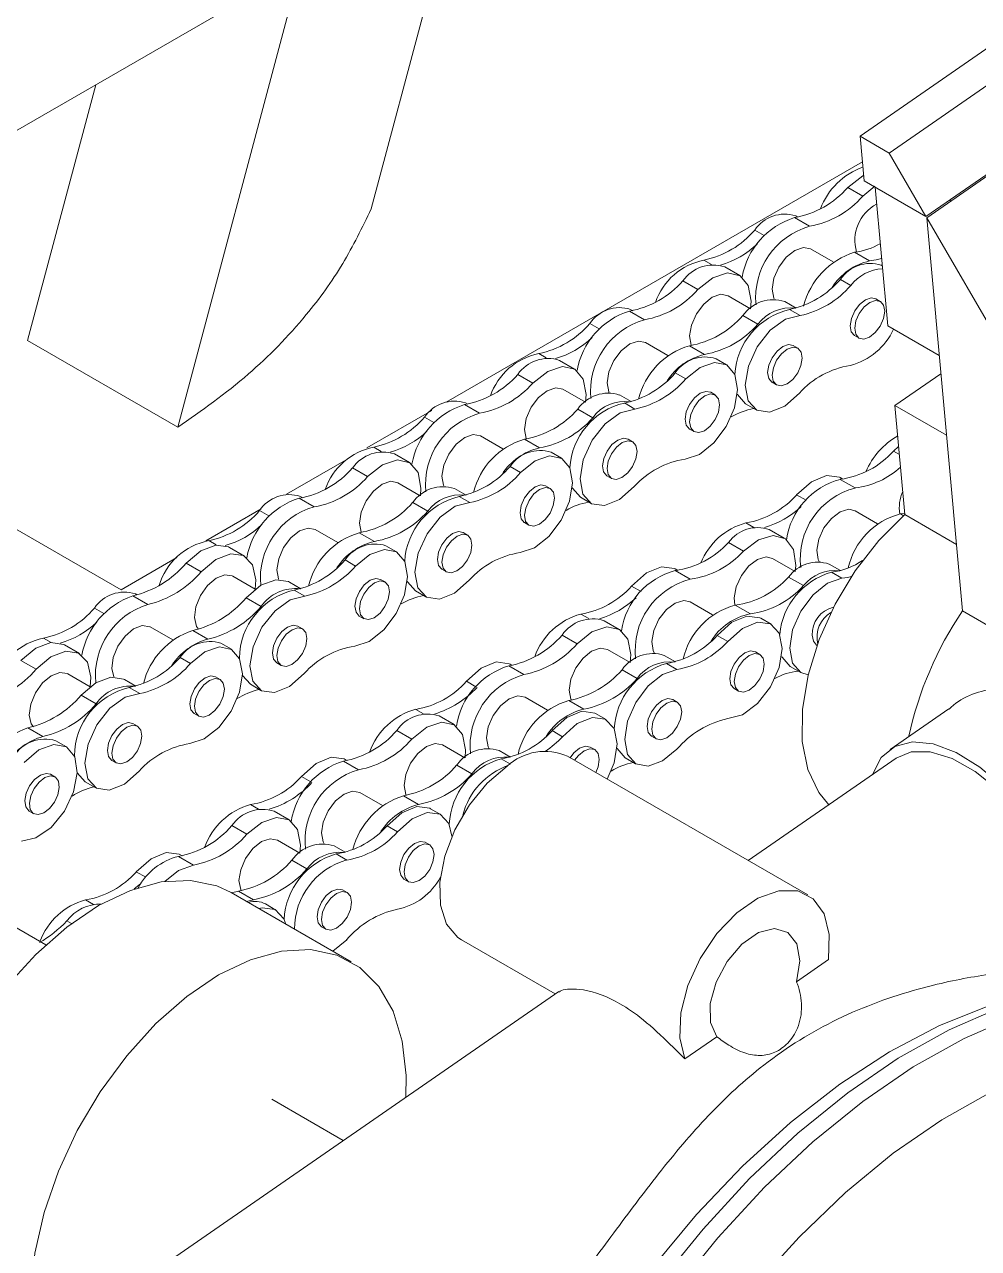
# Model space of a CAD drawing. Header units: millimetres. Extents: x 174 to 988, y 116 to 750.
# Drawn here: x 747.62 to 770.09, y 153.77 to 182.62 of the extents above; entities that cross this region are included whole.
import ezdxf

# ---------------------------------------------------------------- set-up
doc = ezdxf.new("R2010")
doc.units = ezdxf.units.MM

msp = doc.modelspace()

# ---------------------------------------------------------------- linework, layer by layer
at = {"color": 7, "linetype": 'Continuous', "lineweight": 15}
for p, q in [((739.29, 175.42), (757.746, 186.074)), ((755.786, 178.271), (757.756, 185.66)), ((754.126, 183.985), (751.23, 173.126)), ((767.306, 179.985), (770.472, 182.177)), ((767.988, 179.59), (771.155, 181.783)), ((749.304, 181.201), (747.695, 175.167)), ((768.856, 178.096), (772.023, 180.288)), ((768.874, 178.065), (772.04, 180.257)), ((767.988, 179.59), (767.306, 179.985)), ((767.306, 179.985), (767.401, 178.936)), ((768.856, 178.096), (767.988, 179.59)), ((767.361, 179.379), (757.553, 173.717)), ((768.856, 178.096), (767.401, 178.936)), ((767.018, 178.78), (767.371, 178.576)), ((767.655, 178.812), (767.371, 178.576)), ((767.955, 175.516), (767.658, 178.788)), ((769.442, 178.458), (769.408, 178.478)), ((765.761, 178.067), (766.115, 177.863)), ((765.841, 178.078), (765.787, 178.109)), ((768.874, 178.065), (769.716, 168.796)), ((771.047, 174.322), (768.874, 178.065)), ((735.754, 177.461), (749.896, 169.297)), ((766.668, 177.023), (766.138, 177.329)), ((767.529, 177.047), (767.175, 177.251)), ((763.626, 177.065), (763.802, 176.964)), ((764.468, 176.703), (764.115, 176.907)), ((767.826, 176.932), (767.802, 176.946)), ((767.086, 176.468), (766.839, 176.611)), ((763.129, 176.575), (763.482, 176.371)), ((764.723, 175.921), (764.193, 176.227)), ((765.801, 175.934), (765.529, 176.091)), ((767.781, 176.092), (767.675, 176.153)), ((761.872, 175.863), (762.226, 175.659)), ((761.952, 175.874), (761.898, 175.905)), ((764.896, 175.555), (764.543, 175.759)), ((765.889, 175.759), (765.641, 175.902)), ((769.169, 174.815), (767.955, 175.516)), ((751.23, 173.126), (747.695, 175.167)), ((767.175, 175.287), (767.281, 175.226)), ((759.737, 174.861), (759.913, 174.759)), ((762.779, 174.819), (762.249, 175.125)), ((763.64, 174.843), (763.286, 175.047)), ((765.836, 174.99), (765.73, 175.051)), ((760.579, 174.499), (760.226, 174.703)), ((764.161, 174.599), (763.913, 174.741)), ((759.24, 174.371), (759.593, 174.167)), ((763.197, 174.264), (762.95, 174.407)), ((769.208, 174.387), (768.125, 173.637)), ((760.834, 173.717), (760.304, 174.023)), ((765.23, 174.185), (765.336, 174.124)), ((758.063, 173.669), (758.009, 173.701)), ((761.912, 173.73), (761.64, 173.887)), ((762, 173.555), (761.752, 173.698)), ((763.892, 173.888), (763.786, 173.949)), ((757.215, 173.522), (755.682, 172.637)), ((757.983, 173.659), (758.337, 173.455)), ((761.008, 173.351), (760.654, 173.555)), ((764.608, 173.678), (764.855, 173.536)), ((769.34, 172.936), (768.125, 173.637)), ((768.125, 173.637), (768.359, 171.066)), ((758.89, 172.615), (758.36, 172.921)), ((759.751, 172.638), (759.397, 172.842)), ((761.947, 172.786), (761.841, 172.847)), ((763.286, 173.083), (763.392, 173.022)), ((755.848, 172.657), (756.024, 172.555)), ((768.094, 172.562), (768.213, 172.67)), ((755.197, 172.357), (753.793, 171.547)), ((756.69, 172.295), (756.337, 172.499)), ((760.272, 172.394), (760.024, 172.537)), ((755.351, 172.167), (755.704, 171.963)), ((759.308, 172.059), (759.061, 172.202)), ((761.341, 171.981), (761.447, 171.92)), ((756.945, 171.513), (756.416, 171.818)), ((758.023, 171.525), (757.751, 171.682)), ((760.003, 171.683), (759.897, 171.745)), ((766.897, 171.903), (766.837, 171.938)), ((766.838, 171.898), (767.192, 171.694)), ((754.094, 171.455), (754.448, 171.25)), ((754.174, 171.465), (754.12, 171.496)), ((758.111, 171.351), (757.863, 171.493)), ((760.719, 171.474), (760.966, 171.331)), ((765.81, 171.533), (766.031, 171.405)), ((753.198, 171.203), (751.893, 170.45)), ((757.119, 171.146), (756.765, 171.35)), ((767.717, 170.852), (767.188, 171.158)), ((759.397, 170.879), (759.503, 170.817)), ((768.253, 171.082), (768.356, 171.092)), ((769.573, 170.365), (768.359, 171.066)), ((755.001, 170.41), (754.471, 170.716)), ((755.862, 170.434), (755.508, 170.638)), ((758.058, 170.581), (757.952, 170.643)), ((765.518, 170.512), (765.164, 170.716)), ((751.959, 170.453), (752.135, 170.351)), ((752.802, 170.09), (752.448, 170.295)), ((756.383, 170.19), (756.135, 170.333)), ((764.207, 170.412), (764.56, 170.208)), ((751.208, 170.054), (749.896, 169.297)), ((755.42, 169.855), (755.172, 169.998)), ((765.773, 169.729), (765.243, 170.035)), ((751.426, 169.925), (751.78, 169.721)), ((757.452, 169.777), (757.558, 169.715)), ((763.01, 169.753), (762.949, 169.788)), ((762.951, 169.748), (763.305, 169.544)), ((766.843, 169.747), (766.579, 169.899)), ((766.875, 169.565), (766.628, 169.708)), ((753.056, 169.308), (752.527, 169.614)), ((754.134, 169.321), (753.862, 169.478)), ((756.114, 169.479), (756.008, 169.54)), ((761.923, 169.383), (762.144, 169.255)), ((765.974, 169.392), (765.621, 169.596)), ((750.17, 169.152), (750.524, 168.948)), ((750.276, 169.173), (750.232, 169.198)), ((753.194, 168.904), (752.841, 169.108)), ((754.222, 169.146), (753.974, 169.289)), ((756.83, 169.27), (757.077, 169.127)), ((763.83, 168.702), (763.3, 169.008)), ((764.719, 168.728), (764.365, 168.932)), ((769.716, 168.796), (771.483, 167.775)), ((755.508, 168.674), (755.614, 168.613)), ((761.631, 168.362), (761.277, 168.566)), ((765.212, 168.482), (764.964, 168.624)), ((751.113, 168.113), (750.583, 168.418)), ((751.938, 168.132), (751.585, 168.336)), ((754.169, 168.377), (754.063, 168.438)), ((760.283, 168.226), (760.637, 168.022)), ((764.185, 168.077), (763.938, 168.219)), ((748.071, 168.155), (748.247, 168.053)), ((748.914, 167.793), (748.56, 167.997)), ((752.495, 167.892), (752.247, 168.035)), ((766.28, 167.993), (766.288, 167.989)), ((751.532, 167.557), (751.284, 167.7)), ((761.885, 167.579), (761.356, 167.885)), ((762.955, 167.597), (762.691, 167.749)), ((764.943, 167.771), (764.837, 167.832)), ((747.538, 167.627), (747.892, 167.423)), ((753.563, 167.572), (753.669, 167.511)), ((759.027, 167.5), (759.38, 167.296)), ((759.112, 167.513), (759.06, 167.543)), ((762.051, 167.205), (761.697, 167.409)), ((762.988, 167.415), (762.741, 167.558)), ((765.657, 167.487), (765.905, 167.344)), ((749.168, 167.01), (748.639, 167.316)), ((750.246, 167.023), (749.974, 167.18)), ((752.226, 167.181), (752.12, 167.243)), ((752.753, 167.278), (752.941, 167.066)), ((752.941, 167.066), (753.188, 166.923)), ((758.034, 167.138), (758.255, 167.01)), ((749.306, 166.607), (748.953, 166.811)), ((750.334, 166.848), (750.087, 166.991)), ((764.337, 166.966), (764.443, 166.905)), ((759.941, 166.457), (759.411, 166.763)), ((760.794, 166.48), (760.441, 166.684)), ((762.998, 166.648), (762.892, 166.709)), ((769.394, 166.491), (768.009, 165.532)), ((751.62, 166.377), (751.726, 166.315)), ((757.742, 166.116), (757.388, 166.321)), ((761.323, 166.236), (761.075, 166.379)), ((748.05, 165.834), (747.697, 166.038)), ((750.281, 166.079), (750.175, 166.14)), ((756.394, 165.981), (756.748, 165.776)), ((760.296, 165.831), (760.049, 165.974)), ((748.607, 165.594), (748.359, 165.737)), ((757.996, 165.334), (757.467, 165.64)), ((762.392, 165.843), (762.498, 165.782)), ((759.066, 165.352), (758.802, 165.504)), ((766.07, 162.105), (760.414, 165.37)), ((761.054, 165.526), (760.948, 165.587)), ((761.77, 165.337), (762.017, 165.194)), ((749.675, 165.274), (749.781, 165.213)), ((755.137, 165.255), (755.491, 165.051)), ((755.223, 165.268), (755.171, 165.298)), ((758.162, 164.96), (757.808, 165.164)), ((768.151, 165.326), (764.667, 162.915)), ((748.338, 164.884), (748.232, 164.945)), ((748.865, 164.98), (749.053, 164.768)), ((749.053, 164.768), (749.3, 164.625)), ((754.145, 164.893), (754.366, 164.765)), ((756.052, 164.212), (755.522, 164.518)), ((756.905, 164.235), (756.552, 164.439)), ((747.732, 164.079), (747.838, 164.017)), ((753.852, 163.871), (753.499, 164.075)), ((757.434, 163.991), (757.186, 164.134)), ((752.505, 163.735), (752.859, 163.531)), ((756.407, 163.586), (756.16, 163.729)), ((754.107, 163.089), (753.578, 163.395)), ((757.165, 163.281), (757.059, 163.342)), ((751.334, 163.023), (751.282, 163.052)), ((755.177, 163.107), (754.913, 163.259)), ((755.21, 162.925), (754.962, 163.068)), ((751.248, 163.01), (751.602, 162.806)), ((754.273, 162.715), (753.919, 162.919)), ((750.255, 162.647), (750.477, 162.52)), ((756.559, 162.476), (756.665, 162.414)), ((748.122, 160.926), (745.673, 162.34)), ((755.317, 160.525), (752.489, 162.158)), ((752.496, 162.154), (752.663, 162.194)), ((753.016, 161.989), (752.663, 162.194)), ((755.22, 162.158), (755.114, 162.219)), ((752.849, 161.95), (753.016, 161.989)), ((753.545, 161.746), (753.297, 161.889)), ((754.614, 161.353), (754.72, 161.292)), ((755.21, 161.046), (754.883, 160.776)), ((757.914, 161.04), (760.12, 159.767)), ((765.807, 160.057), (766.56, 160.579)), ((760.209, 159.828), (748.801, 151.931)), ((763.178, 158.237), (763.931, 158.759)), ((755.13, 156.312), (753.446, 157.285))]:
    msp.add_line(p, q, dxfattribs=at)
at = {"color": 8, "linetype": 'Continuous', "lineweight": 15}
for p, q in [((764.824, 177.774), (765.044, 177.647)), ((760.935, 175.57), (761.155, 175.443)), ((757.046, 173.366), (757.266, 173.238)), ((768.094, 172.562), (768.23, 172.484)), ((753.157, 171.161), (753.377, 171.034)), ((764.613, 170.872), (764.8, 170.764)), ((768.327, 171.039), (768.253, 171.082)), ((749.269, 168.864), (749.489, 168.736)), ((760.725, 168.722), (760.912, 168.614)), ((756.836, 166.476), (757.023, 166.368)), ((759.068, 165.188), (758.851, 165.313)), ((752.947, 164.231), (753.134, 164.123)), ((749.058, 161.986), (749.245, 161.878)), ((748.616, 161.49), (748.726, 161.427))]:
    msp.add_line(p, q, dxfattribs=at)
at = {"color": 7, "linetype": 'Continuous', "lineweight": 15, "flags": 128}
for points in [[(767.389, 179.067), (767.369, 179.056), (767.018, 178.78)], [(766.138, 177.329), (765.97, 177.363), (765.768, 177.295), (765.564, 177.133), (765.391, 176.902), (765.275, 176.637), (765.233, 176.379), (765.271, 176.166), (765.278, 176.152)], [(767.81, 177.107), (767.68, 177.072), (767.529, 177.047)], [(764.724, 175.92), (764.738, 176.098), (764.671, 176.465), (764.477, 176.698), (764.183, 176.762), (763.834, 176.647), (763.482, 176.371)], [(763.332, 175.052), (763.327, 175.064), (763.288, 175.277), (763.33, 175.535), (763.447, 175.8), (763.62, 176.031), (763.823, 176.193), (764.026, 176.261), (764.193, 176.227)], [(767.675, 176.153), (767.563, 176.176), (767.428, 176.13), (767.292, 176.022), (767.177, 175.869), (767.099, 175.692), (767.071, 175.52), (767.097, 175.378), (767.172, 175.289), (767.175, 175.287)], [(767.177, 175.459), (767.205, 175.631), (767.283, 175.807), (767.398, 175.961), (767.534, 176.069), (767.669, 176.115), (767.783, 176.091), (767.858, 176.001), (767.884, 175.859), (767.856, 175.687), (767.778, 175.511), (767.663, 175.357), (767.527, 175.249), (767.392, 175.203), (767.278, 175.227), (767.203, 175.317), (767.177, 175.459)], [(765.889, 175.759), (765.544, 175.673), (765.188, 175.413), (764.881, 175.023), (764.672, 174.566), (764.596, 174.117), (764.666, 173.751), (764.869, 173.528), (765.173, 173.484), (765.528, 173.626), (765.874, 173.932)], [(762.249, 175.125), (762.081, 175.159), (761.879, 175.09), (761.675, 174.929), (761.502, 174.698), (761.386, 174.433), (761.344, 174.175), (761.382, 173.962), (761.389, 173.947)], [(765.73, 175.051), (765.618, 175.074), (765.483, 175.028), (765.348, 174.92), (765.232, 174.766), (765.155, 174.59), (765.127, 174.418), (765.152, 174.276), (765.228, 174.186), (765.23, 174.185)], [(765.233, 174.356), (765.261, 174.529), (765.338, 174.705), (765.454, 174.859), (765.589, 174.967), (765.724, 175.012), (765.838, 174.989), (765.914, 174.899), (765.94, 174.757), (765.912, 174.585), (765.834, 174.409), (765.718, 174.255), (765.583, 174.147), (765.448, 174.101), (765.334, 174.125), (765.258, 174.215), (765.233, 174.356)], [(763.183, 172.376), (763.521, 172.487), (763.862, 172.756), (764.153, 173.141), (764.349, 173.584), (764.419, 174.017), (764.355, 174.373), (764.164, 174.597), (763.877, 174.655), (763.537, 174.538), (763.197, 174.264)], [(760.835, 173.716), (760.849, 173.894), (760.783, 174.261), (760.588, 174.494), (760.294, 174.558), (759.945, 174.443), (759.593, 174.167)], [(759.443, 172.848), (759.438, 172.86), (759.399, 173.073), (759.441, 173.331), (759.558, 173.596), (759.731, 173.826), (759.934, 173.988), (760.137, 174.056), (760.304, 174.023)], [(763.786, 173.949), (763.674, 173.972), (763.539, 173.926), (763.403, 173.818), (763.288, 173.664), (763.21, 173.488), (763.182, 173.316), (763.208, 173.174), (763.283, 173.084), (763.286, 173.083)], [(763.288, 173.254), (763.316, 173.427), (763.394, 173.603), (763.509, 173.757), (763.645, 173.865), (763.78, 173.91), (763.894, 173.886), (763.97, 173.797), (763.995, 173.655), (763.967, 173.483), (763.889, 173.306), (763.774, 173.153), (763.639, 173.045), (763.503, 172.999), (763.389, 173.023), (763.314, 173.113), (763.288, 173.254)], [(764.414, 173.904), (764.418, 173.894), (764.608, 173.678)], [(762, 173.555), (761.655, 173.469), (761.299, 173.209), (760.992, 172.818), (760.783, 172.361), (760.707, 171.913), (760.777, 171.547), (760.98, 171.323), (761.284, 171.28), (761.639, 171.422), (761.986, 171.728)], [(758.36, 172.921), (758.192, 172.954), (757.99, 172.886), (757.787, 172.724), (757.613, 172.493), (757.497, 172.229), (757.455, 171.97), (757.493, 171.758), (757.5, 171.743)], [(761.841, 172.847), (761.729, 172.869), (761.594, 172.824), (761.459, 172.716), (761.343, 172.562), (761.266, 172.386), (761.238, 172.213), (761.263, 172.072), (761.339, 171.982), (761.341, 171.981)], [(761.344, 172.152), (761.372, 172.324), (761.45, 172.501), (761.565, 172.655), (761.7, 172.763), (761.836, 172.808), (761.95, 172.784), (762.025, 172.695), (762.051, 172.553), (762.023, 172.381), (761.945, 172.204), (761.83, 172.05), (761.694, 171.943), (761.559, 171.897), (761.445, 171.921), (761.369, 172.011), (761.344, 172.152)], [(756.946, 171.512), (756.96, 171.69), (756.894, 172.057), (756.699, 172.29), (756.405, 172.354), (756.056, 172.239), (755.704, 171.963)], [(759.294, 170.172), (759.632, 170.283), (759.973, 170.552), (760.264, 170.937), (760.46, 171.38), (760.531, 171.813), (760.466, 172.168), (760.275, 172.392), (759.988, 172.45), (759.648, 172.333), (759.308, 172.059)], [(765.81, 171.533), (766.156, 171.842), (766.511, 171.988), (766.817, 171.949), (766.837, 171.938)], [(755.554, 170.644), (755.549, 170.656), (755.51, 170.868), (755.552, 171.127), (755.669, 171.391), (755.842, 171.622), (756.045, 171.784), (756.248, 171.852), (756.416, 171.818)], [(759.897, 171.745), (759.785, 171.767), (759.65, 171.722), (759.514, 171.614), (759.399, 171.46), (759.321, 171.284), (759.293, 171.111), (759.319, 170.97), (759.394, 170.88), (759.397, 170.879)], [(759.399, 171.05), (759.427, 171.222), (759.505, 171.399), (759.62, 171.553), (759.756, 171.661), (759.891, 171.706), (760.005, 171.682), (760.081, 171.593), (760.106, 171.451), (760.078, 171.279), (760, 171.102), (759.885, 170.948), (759.75, 170.84), (759.615, 170.795), (759.501, 170.819), (759.425, 170.908), (759.399, 171.05)], [(760.525, 171.7), (760.529, 171.69), (760.719, 171.474)], [(758.111, 171.351), (757.766, 171.264), (757.411, 171.005), (757.103, 170.614), (756.894, 170.157), (756.818, 169.709), (756.888, 169.343), (757.091, 169.119), (757.395, 169.075), (757.75, 169.218), (758.097, 169.524)], [(767.188, 171.158), (767.036, 171.193), (766.835, 171.133), (766.63, 170.978), (766.454, 170.752), (766.332, 170.488), (766.283, 170.228), (766.315, 170.01), (766.339, 169.96)], [(766.566, 164.229), (766.33, 164.514), (766.073, 165.057), (765.943, 165.719), (765.944, 166.472), (766.078, 167.285), (766.338, 168.125), (766.714, 168.957), (767.189, 169.745), (767.745, 170.458), (768.359, 171.066)], [(754.471, 170.716), (754.303, 170.75), (754.101, 170.682), (753.898, 170.52), (753.725, 170.289), (753.608, 170.024), (753.566, 169.766), (753.604, 169.554), (753.611, 169.539)], [(757.952, 170.643), (757.841, 170.665), (757.705, 170.62), (757.57, 170.512), (757.455, 170.358), (757.377, 170.181), (757.349, 170.009), (757.374, 169.867), (757.45, 169.778), (757.452, 169.777)], [(757.455, 169.948), (757.483, 170.12), (757.561, 170.297), (757.676, 170.451), (757.812, 170.558), (757.947, 170.604), (758.061, 170.58), (758.136, 170.49), (758.162, 170.349), (758.134, 170.177), (758.056, 170), (757.941, 169.846), (757.805, 169.738), (757.67, 169.693), (757.556, 169.717), (757.48, 169.806), (757.455, 169.948)], [(764.56, 170.208), (764.913, 170.472), (765.26, 170.572), (765.547, 170.493), (765.732, 170.247), (765.787, 169.871), (765.774, 169.729)], [(752.448, 170.295), (752.429, 170.305), (752.127, 170.35), (751.775, 170.216), (751.426, 169.925)], [(755.405, 167.968), (755.743, 168.079), (756.084, 168.347), (756.375, 168.733), (756.571, 169.176), (756.642, 169.608), (756.577, 169.964), (756.386, 170.188), (756.099, 170.246), (755.759, 170.129), (755.42, 169.855)], [(753.058, 169.308), (753.07, 169.53), (752.99, 169.885), (752.782, 170.101), (752.48, 170.146), (752.128, 170.012), (751.78, 169.721)], [(765.243, 170.035), (765.091, 170.07), (764.89, 170.01), (764.686, 169.856), (764.509, 169.629), (764.387, 169.366), (764.338, 169.105), (764.356, 168.931)], [(761.923, 169.383), (762.269, 169.692), (762.623, 169.838), (762.929, 169.799), (762.949, 169.788)], [(751.717, 168.363), (751.669, 168.433), (751.622, 168.638), (751.655, 168.894), (751.765, 169.16), (751.933, 169.396), (752.134, 169.567), (752.338, 169.646), (752.514, 169.621), (752.527, 169.614)], [(753.862, 169.478), (753.843, 169.489), (753.541, 169.533), (753.189, 169.4), (752.841, 169.108)], [(756.008, 169.54), (755.896, 169.563), (755.761, 169.518), (755.625, 169.41), (755.51, 169.256), (755.432, 169.079), (755.404, 168.907), (755.43, 168.765), (755.506, 168.676), (755.508, 168.674)], [(755.51, 168.846), (755.538, 169.018), (755.616, 169.194), (755.732, 169.348), (755.867, 169.456), (756.002, 169.502), (756.116, 169.478), (756.192, 169.388), (756.217, 169.247), (756.189, 169.074), (756.112, 168.898), (755.996, 168.744), (755.861, 168.636), (755.726, 168.591), (755.612, 168.615), (755.536, 168.704), (755.51, 168.846)], [(756.636, 169.496), (756.64, 169.485), (756.83, 169.27)], [(766.079, 167.288), (765.907, 167.343), (765.714, 167.563), (765.646, 167.916), (765.714, 168.348), (765.907, 168.791), (766.196, 169.179), (766.536, 169.451), (766.875, 169.565)], [(766.875, 169.565), (767.019, 169.587), (767.096, 169.606)], [(754.222, 169.146), (753.877, 169.06), (753.522, 168.8), (753.214, 168.41), (753.005, 167.953), (752.929, 167.504), (752.999, 167.138), (753.203, 166.915), (753.507, 166.871), (753.861, 167.014), (754.208, 167.319)], [(763.3, 169.008), (763.149, 169.043), (762.947, 168.983), (762.743, 168.828), (762.566, 168.602), (762.444, 168.338), (762.395, 168.078), (762.427, 167.86), (762.451, 167.81)], [(763.938, 168.219), (764.284, 168.528), (764.639, 168.675), (764.944, 168.635), (764.964, 168.624)], [(764.185, 168.077), (764.531, 168.385), (764.886, 168.532), (765.192, 168.492), (765.398, 168.273), (765.471, 167.909), (765.398, 167.462), (765.192, 167.004), (764.886, 166.611), (764.531, 166.348), (764.185, 166.258)], [(750.583, 168.418), (750.571, 168.425), (750.395, 168.45), (750.191, 168.371), (749.989, 168.2), (749.821, 167.964), (749.712, 167.698), (749.678, 167.443), (749.723, 167.241)], [(754.063, 168.438), (753.952, 168.461), (753.817, 168.415), (753.681, 168.308), (753.566, 168.154), (753.488, 167.977), (753.46, 167.805), (753.485, 167.663), (753.561, 167.574), (753.563, 167.572)], [(753.566, 167.744), (753.594, 167.916), (753.672, 168.092), (753.787, 168.246), (753.923, 168.354), (754.058, 168.4), (754.172, 168.376), (754.247, 168.286), (754.273, 168.144), (754.245, 167.972), (754.167, 167.796), (754.052, 167.642), (753.916, 167.534), (753.781, 167.489), (753.667, 167.512), (753.592, 167.602), (753.566, 167.744)], [(760.637, 168.022), (760.987, 168.301), (761.337, 168.42), (761.633, 168.36), (761.831, 168.131), (761.9, 167.766), (761.887, 167.579)], [(766.28, 167.993), (766.28, 167.993), (766.203, 168.082), (766.176, 168.222)], [(748.56, 167.997), (748.541, 168.007), (748.239, 168.052), (747.887, 167.918), (747.538, 167.627)], [(751.517, 165.67), (751.855, 165.781), (752.196, 166.049), (752.487, 166.435), (752.683, 166.878), (752.754, 167.311), (752.689, 167.666), (752.498, 167.89), (752.211, 167.948), (751.871, 167.831), (751.532, 167.557)], [(749.17, 167.01), (749.182, 167.232), (749.102, 167.587), (748.894, 167.803), (748.592, 167.848), (748.24, 167.714), (747.892, 167.423)], [(761.356, 167.885), (761.184, 167.919), (760.981, 167.848), (760.778, 167.684), (760.606, 167.452), (760.491, 167.187), (760.45, 166.93), (760.491, 166.718), (760.504, 166.693)], [(764.337, 166.966), (764.337, 166.966), (764.26, 167.054), (764.233, 167.195), (764.26, 167.367), (764.337, 167.543), (764.452, 167.698), (764.587, 167.807), (764.722, 167.854), (764.837, 167.832)], [(765.047, 167.542), (765.02, 167.683), (764.943, 167.771), (764.828, 167.793), (764.693, 167.746), (764.558, 167.637), (764.443, 167.482), (764.366, 167.305), (764.339, 167.134), (764.366, 166.993), (764.443, 166.905), (764.558, 166.882), (764.693, 166.929), (764.828, 167.039), (764.943, 167.193), (765.02, 167.37), (765.047, 167.542)], [(765.657, 167.487), (765.466, 167.706), (765.458, 167.726)], [(747.829, 166.065), (747.781, 166.135), (747.734, 166.341), (747.767, 166.596), (747.877, 166.862), (748.045, 167.098), (748.246, 167.269), (748.45, 167.348), (748.626, 167.323), (748.639, 167.316)], [(758.034, 167.138), (758.379, 167.447), (758.734, 167.593), (759.04, 167.553), (759.06, 167.543)], [(762.988, 165.537), (762.649, 165.259), (762.309, 165.139), (762.02, 165.193), (761.826, 165.413), (761.759, 165.766), (761.826, 166.198), (762.02, 166.641), (762.309, 167.029), (762.649, 167.301), (762.988, 167.415)], [(749.974, 167.18), (749.955, 167.191), (749.653, 167.235), (749.301, 167.102), (748.953, 166.811)], [(752.12, 167.243), (752.008, 167.265), (751.873, 167.22), (751.737, 167.112), (751.622, 166.958), (751.544, 166.781), (751.516, 166.609), (751.542, 166.467), (751.618, 166.378), (751.62, 166.377)], [(751.622, 166.548), (751.65, 166.72), (751.728, 166.897), (751.844, 167.051), (751.979, 167.158), (752.114, 167.204), (752.228, 167.18), (752.304, 167.09), (752.329, 166.949), (752.301, 166.777), (752.224, 166.6), (752.108, 166.446), (751.973, 166.338), (751.838, 166.293), (751.724, 166.317), (751.648, 166.406), (751.622, 166.548)], [(750.334, 166.848), (749.989, 166.762), (749.634, 166.503), (749.326, 166.112), (749.117, 165.655), (749.042, 165.206), (749.111, 164.84), (749.315, 164.617), (749.619, 164.573), (749.973, 164.716), (750.32, 165.022)], [(759.411, 166.763), (759.239, 166.796), (759.036, 166.726), (758.833, 166.562), (758.661, 166.33), (758.546, 166.065), (758.506, 165.807), (758.546, 165.596), (758.562, 165.565)], [(762.289, 166.072), (762.316, 166.244), (762.392, 166.421), (762.507, 166.575), (762.642, 166.685), (762.778, 166.732), (762.892, 166.709)], [(763.102, 166.419), (763.075, 166.56), (762.998, 166.648), (762.884, 166.67), (762.748, 166.623), (762.613, 166.514), (762.498, 166.36), (762.422, 166.183), (762.395, 166.011), (762.422, 165.87), (762.498, 165.782), (762.613, 165.76), (762.748, 165.807), (762.884, 165.916), (762.998, 166.071), (763.075, 166.248), (763.102, 166.419)], [(760.049, 165.974), (760.395, 166.283), (760.75, 166.43), (761.055, 166.39), (761.075, 166.379)], [(760.296, 165.831), (760.642, 166.14), (760.997, 166.287), (761.303, 166.247), (761.509, 166.028), (761.582, 165.664), (761.509, 165.217), (761.345, 164.832)], [(750.175, 166.14), (750.064, 166.163), (749.929, 166.118), (749.793, 166.01), (749.678, 165.856), (749.6, 165.679), (749.572, 165.507), (749.598, 165.365), (749.673, 165.276), (749.675, 165.274)], [(749.678, 165.446), (749.706, 165.618), (749.784, 165.795), (749.899, 165.948), (750.035, 166.056), (750.17, 166.102), (750.284, 166.078), (750.359, 165.988), (750.385, 165.847), (750.357, 165.674), (750.279, 165.498), (750.164, 165.344), (750.028, 165.236), (749.893, 165.191), (749.779, 165.215), (749.704, 165.304), (749.678, 165.446)], [(756.748, 165.776), (757.098, 166.056), (757.448, 166.175), (757.744, 166.115), (757.942, 165.886), (758.011, 165.521), (757.998, 165.334)], [(762.392, 165.843), (762.392, 165.843), (762.316, 165.932), (762.289, 166.072)], [(747.612, 165.226), (747.962, 165.521), (748.314, 165.649), (748.612, 165.591), (748.807, 165.355), (748.865, 164.98), (748.778, 164.529), (748.56, 164.074), (748.247, 163.691), (747.891, 163.444), (747.549, 163.372)], [(757.467, 165.64), (757.295, 165.674), (757.092, 165.603), (756.889, 165.439), (756.717, 165.207), (756.602, 164.942), (756.561, 164.684), (756.602, 164.473), (756.615, 164.447)], [(772.379, 160.295), (772.482, 160.793), (772.457, 161.386), (772.306, 162.044), (772.038, 162.734), (771.664, 163.419), (771.205, 164.066), (770.685, 164.64), (770.129, 165.112), (769.567, 165.458), (769.027, 165.66), (768.537, 165.708), (768.122, 165.599), (767.804, 165.34), (767.598, 164.944)], [(754.145, 164.893), (754.49, 165.201), (754.845, 165.348), (755.151, 165.308), (755.171, 165.298)], [(760.472, 165.337), (760.563, 165.453), (760.698, 165.562), (760.833, 165.609), (760.948, 165.587)], [(761.157, 165.297), (761.131, 165.437), (761.054, 165.526), (760.939, 165.548), (760.804, 165.501), (760.669, 165.392), (760.578, 165.276)], [(761.77, 165.337), (761.579, 165.556), (761.577, 165.56)], [(772.186, 160.406), (772.3, 160.876), (772.286, 161.444), (772.144, 162.08), (771.883, 162.748), (771.516, 163.411), (771.065, 164.032), (770.554, 164.576), (770.013, 165.012), (769.471, 165.317), (768.958, 165.473), (768.504, 165.472), (768.151, 165.326)], [(757.914, 161.04), (757.828, 161.097), (757.565, 161.411), (757.421, 161.858), (757.406, 162.405), (757.521, 163.012), (757.759, 163.633), (758.1, 164.222), (758.52, 164.735), (758.989, 165.135)], [(761.076, 164.988), (761.131, 165.125), (761.157, 165.297)], [(747.732, 164.079), (747.722, 164.085), (747.65, 164.179), (747.629, 164.324), (747.661, 164.498), (747.742, 164.673), (747.86, 164.824), (747.996, 164.928), (748.13, 164.968), (748.232, 164.945)], [(748.441, 164.638), (748.42, 164.783), (748.348, 164.877), (748.236, 164.907), (748.102, 164.867), (747.966, 164.763), (747.848, 164.612), (747.767, 164.437), (747.735, 164.263), (747.756, 164.118), (747.828, 164.024), (747.94, 163.994), (748.074, 164.034), (748.21, 164.138), (748.328, 164.289), (748.409, 164.464), (748.441, 164.638)], [(755.522, 164.518), (755.35, 164.551), (755.147, 164.48), (754.944, 164.317), (754.772, 164.085), (754.657, 163.82), (754.617, 163.562), (754.657, 163.351), (754.673, 163.32)], [(756.16, 163.729), (756.506, 164.038), (756.861, 164.185), (757.166, 164.145), (757.186, 164.134)], [(752.859, 163.531), (753.209, 163.811), (753.559, 163.93), (753.855, 163.87), (754.052, 163.641), (754.122, 163.276), (754.108, 163.088)], [(756.407, 163.586), (756.753, 163.895), (757.108, 164.042), (757.414, 164.002), (757.62, 163.782), (757.691, 163.484)], [(753.578, 163.395), (753.405, 163.428), (753.203, 163.358), (753, 163.194), (752.828, 162.962), (752.713, 162.697), (752.672, 162.439), (752.713, 162.228), (752.726, 162.202)], [(756.559, 162.476), (756.559, 162.476), (756.482, 162.564), (756.455, 162.705), (756.482, 162.876), (756.559, 163.053), (756.673, 163.208), (756.809, 163.317), (756.944, 163.364), (757.059, 163.342)], [(750.255, 162.647), (750.601, 162.956), (750.956, 163.103), (751.262, 163.063), (751.282, 163.052)], [(757.268, 163.052), (757.241, 163.192), (757.165, 163.281), (757.05, 163.303), (756.915, 163.256), (756.78, 163.147), (756.665, 162.992), (756.588, 162.815), (756.561, 162.643), (756.588, 162.503), (756.665, 162.414), (756.78, 162.392), (756.915, 162.439), (757.05, 162.548), (757.165, 162.703), (757.241, 162.88), (757.268, 163.052)], [(750.926, 162.421), (751.251, 162.68), (751.602, 162.806)], [(746.24, 151.333), (745.839, 151.633), (745.438, 152.137), (745.15, 152.775), (744.985, 153.528), (744.948, 154.375), (745.038, 155.291), (745.254, 156.249), (745.59, 157.221), (746.035, 158.18), (746.577, 159.096), (747.2, 159.945), (747.885, 160.701), (748.614, 161.342), (749.364, 161.849), (750.115, 162.208), (750.843, 162.408), (751.529, 162.444), (752.152, 162.315), (752.489, 162.158)], [(750.207, 162.242), (750.357, 162.366), (750.362, 162.37)], [(754.511, 161.582), (754.538, 161.754), (754.614, 161.931), (754.729, 162.085), (754.864, 162.194), (755, 162.241), (755.114, 162.219)], [(755.324, 161.929), (755.297, 162.07), (755.22, 162.158), (755.106, 162.18), (754.97, 162.133), (754.835, 162.024), (754.72, 161.869), (754.644, 161.693), (754.617, 161.521), (754.644, 161.38), (754.72, 161.292), (754.835, 161.27), (754.97, 161.317), (755.106, 161.426), (755.22, 161.581), (755.297, 161.757), (755.324, 161.929)], [(763.178, 158.237), (763.061, 158.733), (763.085, 159.325), (763.249, 159.967), (763.539, 160.606), (763.933, 161.192), (764.398, 161.677), (764.897, 162.023), (765.389, 162.201), (765.836, 162.197), (766.202, 162.011), (766.456, 161.659), (766.579, 161.168), (766.56, 160.579)], [(753.144, 161.78), (753.219, 161.797), (753.525, 161.757), (753.731, 161.537), (753.775, 161.416)], [(754.614, 161.353), (754.614, 161.353), (754.538, 161.441), (754.511, 161.582)], [(763.931, 158.759), (763.782, 159.092), (763.775, 159.541), (763.911, 160.045), (764.172, 160.535), (764.522, 160.942), (764.913, 161.213), (765.291, 161.309), (765.604, 161.217), (765.811, 160.951), (765.881, 160.545), (765.807, 160.057)], [(748.389, 150.319), (748.266, 150.504), (747.979, 151.142), (747.814, 151.895), (747.776, 152.742), (747.867, 153.658), (748.083, 154.616), (748.418, 155.588), (748.863, 156.547), (749.405, 157.464), (750.028, 158.312), (750.714, 159.068), (751.442, 159.709), (752.193, 160.216), (752.943, 160.575), (753.672, 160.776), (754.357, 160.812), (754.98, 160.682), (755.522, 160.391), (755.967, 159.946), (756.303, 159.361), (756.519, 158.653), (756.609, 157.842), (756.603, 157.332)], [(772.285, 159.91), (771.472, 159.79), (770.336, 159.485), (769.174, 159.021), (767.999, 158.403), (766.826, 157.64), (765.667, 156.738), (764.537, 155.71), (763.449, 154.567), (762.415, 153.323), (761.449, 151.991), (760.56, 150.589), (759.76, 149.132), (759.057, 147.637), (758.461, 146.123), (757.978, 144.606), (757.614, 143.104), (757.373, 141.636), (757.258, 140.218), (757.27, 138.867), (757.409, 137.599), (757.674, 136.429), (758.061, 135.37), (758.086, 135.314)], [(776.525, 159.293), (775.929, 159.589), (774.982, 159.888), (773.963, 160.024), (772.883, 159.994), (771.754, 159.799), (770.589, 159.441), (769.401, 158.924), (768.205, 158.255), (767.013, 157.44), (765.84, 156.489), (764.699, 155.414), (763.604, 154.226), (762.566, 152.939)]]:
    msp.add_lwpolyline(points, dxfattribs=at)
at = {"color": 8, "linetype": 'Continuous', "lineweight": 15, "flags": 128}
for points in [[(762.92, 152.735), (763.957, 154.022), (765.053, 155.21), (766.194, 156.285), (767.367, 157.236), (768.558, 158.051), (769.755, 158.72), (770.942, 159.237), (772.107, 159.595), (773.236, 159.79), (774.317, 159.82), (775.336, 159.684), (776.282, 159.385), (776.88, 159.088)], [(779.976, 153.13), (779.705, 154.267), (779.313, 155.291), (778.805, 156.191), (778.185, 156.955), (777.463, 157.574), (776.646, 158.04), (775.745, 158.348), (774.77, 158.494), (773.734, 158.477), (772.648, 158.296), (771.527, 157.954), (770.384, 157.455), (769.232, 156.804), (768.086, 156.011), (766.959, 155.084), (765.866, 154.034), (764.819, 152.876)]]:
    msp.add_lwpolyline(points, dxfattribs=at)
at = {"color": 7, "linetype": 'Continuous', "lineweight": 15}
for centre, radius, start, end in [((767.908, 177.71), 1.636, 109.1364, 159.8589), ((765.38, 180.204), 2.17, 280.1092, 318.9804), ((765.734, 180), 2.17, 280.1092, 318.9804), ((768.157, 177.528), 0.975, 118.3781, 196.1914), ((766.295, 176.352), 1.797, 107.2764, 169.9907), ((765.529, 177.298), 0.851, 72.3471, 145.9908), ((763.186, 179.174), 2.154, 281.7771, 319.4691), ((766.591, 176.182), 1.747, 105.8183, 185.6398), ((766.98, 178.841), 1.602, 276.9986, 299.9163), ((763.465, 178.913), 2.039, 285.6466, 313.9322), ((767.704, 175.547), 1.784, 107.2476, 165.9364), ((763.922, 175.572), 1.522, 101.2204, 160.9578), ((763.845, 176.079), 0.871, 71.9521, 145.2588), ((767.85, 175.656), 1.427, 103.0018, 147.4563), ((767.544, 176.135), 0.851, 72.3471, 145.9908), ((765.202, 178.011), 2.154, 281.7771, 319.4691), ((767.883, 175.86), 1.002, 92.9015, 142.6789), ((761.491, 178), 2.17, 280.1088, 318.9804), ((761.845, 177.796), 2.17, 280.1088, 318.9804), ((765.449, 177.868), 2.154, 281.7771, 319.4691), ((765.259, 175.262), 0.871, 71.9521, 145.2588), ((762.406, 174.148), 1.797, 107.2761, 169.9912), ((761.64, 175.094), 0.851, 72.3457, 145.9921), ((762.905, 177.183), 2.17, 280.1088, 318.9804), ((766.025, 174.273), 1.673, 103.258, 176.6018), ((765.654, 174.997), 0.941, 82.1653, 143.6449), ((759.297, 176.97), 2.154, 281.7769, 319.4689), ((762.702, 173.978), 1.747, 105.8168, 185.6416), ((763.259, 176.979), 2.17, 280.1088, 318.9804), ((766.685, 176.078), 1.546, 284.4713, 335.4992), ((759.574, 176.711), 2.042, 285.6684, 313.9105), ((760.033, 173.368), 1.522, 101.2208, 160.9574), ((763.763, 173.393), 1.721, 106.0921, 166.7107), ((759.956, 173.875), 0.871, 71.9501, 145.2601), ((763.961, 173.452), 1.427, 103.0018, 147.4563), ((763.655, 173.931), 0.851, 72.3457, 145.9921), ((767.38, 172.583), 2.021, 98.7626, 138.1226), ((757.602, 175.796), 2.171, 280.1097, 318.98), ((761.313, 175.806), 2.154, 281.7769, 319.4689), ((757.956, 175.592), 2.171, 280.1097, 318.98), ((761.56, 175.664), 2.154, 281.7769, 319.4689), ((757.751, 172.89), 0.851, 72.3464, 145.9914), ((762.136, 172.069), 1.673, 103.2582, 176.6016), ((761.37, 173.058), 0.871, 71.9501, 145.2601), ((761.765, 172.793), 0.941, 82.1631, 143.647), ((758.517, 171.943), 1.797, 107.2788, 169.9882), ((758.813, 171.774), 1.747, 105.8167, 185.6417), ((759.016, 174.979), 2.171, 280.1097, 318.98), ((765.097, 171.94), 1.653, 100.2908, 120.0055), ((755.408, 174.766), 2.154, 281.7769, 319.4688), ((759.37, 174.775), 2.171, 280.1097, 318.98), ((755.687, 174.504), 2.039, 285.6464, 313.9325), ((759.874, 171.189), 1.721, 106.092, 166.7105), ((769.102, 171.364), 1.806, 120.3367, 156.7591), ((756.144, 171.163), 1.522, 101.2208, 160.9574), ((756.067, 171.67), 0.871, 71.9515, 145.2588), ((760.072, 171.248), 1.427, 103.001, 147.4567), ((759.766, 171.726), 0.851, 72.3464, 145.9914), ((766.559, 173.947), 2.067, 277.7805, 317.9619), ((763.491, 170.379), 2.021, 98.7625, 138.1227), ((753.713, 173.591), 2.17, 280.1092, 318.9805), ((757.424, 173.602), 2.154, 281.7769, 319.4688), ((757.671, 173.459), 2.154, 281.7769, 319.4688), ((766.946, 173.632), 1.953, 277.249, 312.1751), ((754.067, 173.387), 2.17, 280.1092, 318.9805), ((757.481, 170.854), 0.871, 71.9515, 145.2588), ((767.282, 170.228), 1.728, 104.8577, 171.7735), ((767.621, 170.02), 1.728, 104.3724, 186.6328), ((754.628, 169.739), 1.797, 107.2764, 169.9907), ((753.862, 170.686), 0.851, 72.3471, 145.9908), ((758.247, 169.865), 1.673, 103.2592, 176.6008), ((757.876, 170.589), 0.941, 82.1672, 143.6432), ((764.278, 172.893), 2.049, 279.405, 318.4059), ((769.106, 171.241), 0.878, 155.2384, 190.5092), ((751.52, 172.561), 2.154, 281.7769, 319.4694), ((754.924, 169.569), 1.747, 105.8169, 185.6409), ((755.127, 172.775), 2.17, 280.1092, 318.9805), ((755.481, 172.571), 2.17, 280.1092, 318.9805), ((761.208, 169.736), 1.653, 100.2875, 120.0072), ((764.421, 172.868), 2.199, 286.6664, 312.8408), ((751.798, 172.3), 2.039, 285.6464, 313.9331), ((765.028, 169.343), 1.584, 105.1905, 158.3643), ((768.688, 169.431), 1.708, 104.785, 167.19), ((755.985, 168.984), 1.721, 106.0919, 166.7109), ((764.89, 169.917), 0.844, 71.0597, 144.0932), ((752.263, 168.943), 1.54, 101.3711, 163.0189), ((756.183, 169.044), 1.427, 103.0011, 147.4564), ((755.877, 169.522), 0.851, 72.3471, 145.9908), ((762.671, 171.797), 2.067, 277.7804, 317.962), ((753.535, 171.398), 2.154, 281.7769, 319.4694), ((759.602, 168.174), 2.021, 98.7628, 138.1228), ((763.025, 171.593), 2.067, 277.7804, 317.962), ((766.305, 169.101), 0.844, 71.0597, 144.0932), ((766.423, 171.352), 1.657, 277.1013, 304.598), ((749.654, 171.399), 2.305, 282.9461, 320.2575), ((750.007, 171.195), 2.305, 282.9461, 320.2575), ((753.782, 171.255), 2.154, 281.7769, 319.4694), ((763.394, 168.078), 1.728, 104.8577, 171.7735), ((767.095, 168.083), 1.691, 106.0351, 174.5951), ((766.701, 168.83), 0.919, 82.614, 142.2808), ((760.39, 170.743), 2.049, 279.4048, 318.4061), ((763.734, 167.87), 1.728, 104.3722, 186.6327), ((764.085, 170.98), 2.067, 277.7804, 317.962), ((764.439, 170.776), 2.067, 277.7804, 317.962), ((750.77, 167.424), 1.829, 109.1364, 169.6194), ((749.974, 168.388), 0.851, 72.3445, 145.9928), ((751.068, 170.582), 2.305, 282.9461, 320.2575), ((754.356, 167.66), 1.673, 103.1727, 179.3232), ((753.998, 168.344), 0.98, 83.0873, 145.0918), ((757.319, 167.531), 1.653, 100.2898, 120.0049), ((760.534, 170.718), 2.199, 286.6664, 312.8408), ((747.632, 170.263), 2.154, 281.7769, 319.4689), ((751.055, 167.265), 1.765, 107.5007, 185.3583), ((751.422, 170.378), 2.305, 282.9461, 320.2575), ((764.801, 167.281), 1.708, 104.7888, 167.186), ((766.822, 168.253), 0.646, 103.1083, 182.7111), ((776.69, 164.075), 8.422, 145.9036, 167.8927), ((747.91, 170.002), 2.039, 285.6462, 313.9327), ((761.149, 167.177), 1.602, 105.3311, 160.4322), ((761.008, 167.729), 0.879, 72.1994, 145.5724), ((764.987, 167.36), 1.394, 101.0958, 148.6471), ((766.977, 168.175), 0.688, 121.863, 191.9185), ((752.136, 166.659), 1.765, 108.2077, 166.1276), ((758.617, 169.661), 2.199, 280.7356, 319.2591), ((762.406, 169.579), 2.049, 279.4048, 318.4061), ((748.375, 166.645), 1.54, 101.3712, 163.0191), ((752.332, 166.705), 1.48, 105.4229, 146.8925), ((751.989, 167.224), 0.851, 72.3445, 145.9928), ((755.713, 165.97), 2.021, 98.7625, 138.1231), ((758.97, 169.457), 2.199, 280.7356, 319.2591), ((762.653, 169.437), 2.049, 279.4048, 318.4061), ((749.647, 169.1), 2.154, 281.7769, 319.4689), ((762.423, 166.912), 0.879, 72.1994, 145.5724), ((746.12, 168.897), 2.305, 282.9458, 320.2582), ((749.894, 168.957), 2.154, 281.7769, 319.4689), ((759.54, 165.811), 1.766, 106.9025, 171.2225), ((760.031, 168.845), 2.199, 280.7356, 319.2591), ((763.207, 165.93), 1.694, 105.9881, 177.1723), ((762.824, 166.639), 0.958, 83.5065, 143.7788), ((766.034, 165.84), 1.551, 97.0385, 118.3238), ((756.501, 168.498), 2.049, 279.4046, 318.4062), ((759.865, 165.617), 1.747, 106.1035, 186.3035), ((760.385, 168.641), 2.199, 280.7356, 319.2591), ((747.18, 168.284), 2.305, 282.9458, 320.2582), ((750.468, 165.362), 1.673, 103.1729, 179.3232), ((750.11, 166.046), 0.98, 83.088, 145.091), ((753.582, 165.211), 1.791, 104.144, 122.1006), ((756.607, 168.555), 2.289, 286.9777, 317.0179), ((747.534, 168.08), 2.305, 282.9458, 320.2582), ((760.928, 165.029), 1.725, 106.4163, 167.1), ((757.26, 164.932), 1.602, 105.3322, 160.4306), ((757.119, 165.484), 0.879, 72.1976, 145.5737), ((761.135, 165.073), 1.447, 103.6022, 148.0109), ((764.654, 164.126), 2.182, 102.3848, 139.7465), ((748.243, 164.37), 1.755, 108.144, 164.4676), ((754.728, 167.416), 2.199, 280.7358, 319.2589), ((758.517, 167.334), 2.049, 279.4046, 318.4062), ((748.438, 164.418), 1.468, 105.3317, 145.9512), ((748.104, 164.901), 0.874, 73.0008, 147.674), ((751.825, 163.672), 2.021, 98.7631, 138.1225), ((755.081, 167.212), 2.199, 280.7358, 319.2589), ((758.242, 167.848), 2.879, 304.8464, 315.5349), ((758.533, 164.667), 0.879, 72.1976, 145.5737), ((758.935, 164.394), 0.958, 83.5067, 143.7786), ((759.878, 164.181), 1.304, 65.7328, 132.992), ((755.651, 163.566), 1.766, 106.9025, 171.223), ((755.976, 163.372), 1.748, 106.1065, 186.3005), ((756.142, 166.6), 2.199, 280.7358, 319.2589), ((759.318, 163.685), 1.694, 105.9867, 177.1737), ((759.592, 163.557), 1.7, 109.5491, 165.4916), ((762.291, 163.573), 1.682, 101.1488, 120.4655), ((752.612, 166.253), 2.049, 279.4048, 318.4061), ((756.496, 166.395), 2.199, 280.7358, 319.2589), ((749.694, 162.913), 1.792, 104.1472, 122.0968), ((752.718, 166.31), 2.289, 286.978, 317.0174), ((753.371, 162.686), 1.602, 105.3323, 160.4309), ((757.082, 162.743), 1.777, 107.3839, 166.1324), ((757.245, 162.828), 1.447, 103.6011, 148.0123), ((753.23, 163.238), 0.879, 72.1981, 145.5737), ((750.839, 165.171), 2.199, 280.7356, 319.259), ((754.628, 165.089), 2.049, 279.4048, 318.4061), ((751.192, 164.967), 2.199, 280.7356, 319.259), ((754.875, 164.946), 2.049, 279.4048, 318.4061), ((755.429, 161.44), 1.694, 105.9881, 177.1723), ((754.644, 162.422), 0.879, 72.1981, 145.5737), ((755.045, 162.149), 0.958, 83.5047, 143.7806), ((751.607, 161.564), 1.49, 103.9319, 151.6204), ((752.253, 164.354), 2.199, 280.7356, 319.259), ((755.674, 161.297), 1.693, 105.9028, 179.9776), ((748.723, 164.007), 2.049, 279.4048, 318.4061), ((752.606, 164.15), 2.199, 280.7356, 319.259), ((756.132, 163.192), 1.451, 280.9514, 332.4698), ((749.478, 160.448), 1.594, 105.2707, 159.5231), ((749.415, 160.886), 1.002, 89.0083, 142.8932), ((753.056, 161.432), 0.516, 62.2119, 108.0486), ((756.875, 159.636), 2.182, 102.3848, 139.7465), ((746.551, 163.423), 2.828, 300.1552, 316.8821)]:
    msp.add_arc(centre, radius, start, end, dxfattribs=at)
for points, knots in [([(751.23, 173.126), (751.791, 173.518), (752.839, 174.25), (754.161, 175.599), (755.149, 176.95), (755.575, 177.834), (755.786, 178.271)], [0, 0, 0, 0, 0.3224228, 0.6020333, 0.8032842, 1, 1, 1, 1]), ([(771.031, 167.018), (770.867, 167.008), (770.319, 166.974), (769.7, 166.786), (769.419, 166.498), (769.403, 166.481)], [0, 0, 0, 0, 0.286781, 0.958599, 1, 1, 1, 1]), ([(758.409, 150.724), (758.627, 150.873), (759.111, 151.202), (759.772, 151.926), (760.598, 152.912), (761.515, 154.155), (762.579, 155.582), (763.72, 156.941), (765.097, 158.215), (766.773, 159.251), (768.537, 159.884), (770.114, 160.217), (771.372, 160.352), (771.931, 160.389), (772.186, 160.406)], [0, 0, 0, 0, 0.040058, 0.089086, 0.139424, 0.224742, 0.312188, 0.406903, 0.503361, 0.61853, 0.73748, 0.828522, 0.921515, 1, 1, 1, 1]), ([(763.178, 158.237), (763.065, 158.349), (762.737, 158.675), (762.229, 159.153), (761.523, 159.647), (760.806, 159.909), (760.288, 159.886), (760.234, 159.826), (760.22, 159.812)], [0, 0, 0, 0, 0.097838, 0.28457, 0.442508, 0.704447, 0.928079, 1, 1, 1, 1]), ([(765.807, 160.057), (765.814, 160.037), (765.885, 159.852), (765.959, 159.474), (765.866, 158.971), (765.621, 158.595), (765.307, 158.373), (764.954, 158.295), (764.58, 158.36), (764.234, 158.533), (764.023, 158.69), (763.931, 158.759)], [0, 0, 0, 0, 0.0180694, 0.1648794, 0.3127198, 0.4382295, 0.5545767, 0.6693982, 0.7852112, 0.9064269, 1, 1, 1, 1])]:
    msp.add_open_spline(points, degree=3, knots=knots, dxfattribs=at)

doc.saveas('drawing.dxf')
